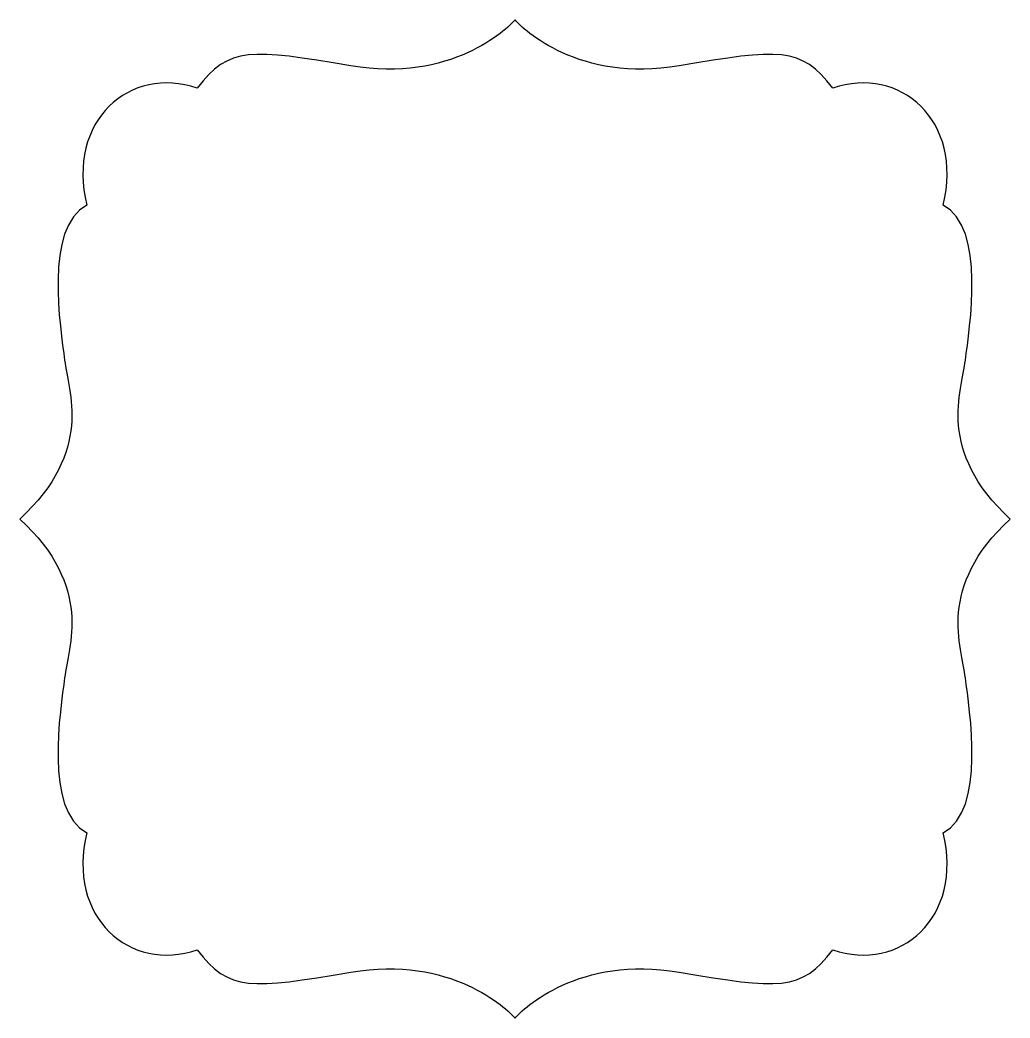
# Model space of a CAD drawing. Header units: centimetres. Extents: x -11.1 to 11.1, y -11.2 to 11.2.
import ezdxf

# ---------------------------------------------------------------- set-up
doc = ezdxf.new("R2010")
doc.units = ezdxf.units.CM
doc.header["$MEASUREMENT"] = 0
doc.layers.add('Camada 1', color=7, linetype='Continuous')

msp = doc.modelspace()

# ---------------------------------------------------------------- linework, layer by layer
at = {"layer": 'Camada 1'}
msp.add_open_spline([(0, -11.16536), (-0.17629, -10.95973), (-1.43965, -9.75508), (-3.67276, -10.13706), (-3.67276, -10.13706), (-5.9059, -10.51901), (-6.40535, -10.57778), (-7.11054, -9.6375), (-7.11054, -9.6375), (-8.60906, -10.1664), (-10.04876, -8.90296), (-9.57868, -7.02241), (-9.57868, -7.02241), (-10.5483, -6.52296), (-10.16635, -4.26048), (-10.07821, -3.55528), (-10.07821, -3.55528), (-9.99008, -2.85012), (-9.43176, -1.528), (-11.0772, -0.00003), (-11.0772, -0.00003), (-9.43176, 1.52789), (-9.99008, 2.85006), (-10.07821, 3.55526), (-10.07821, 3.55526), (-10.16637, 4.26045), (-10.5483, 6.52293), (-9.57868, 7.02244), (-9.57868, 7.02244), (-10.04877, 8.90291), (-8.60907, 10.16635), (-7.11054, 9.63745), (-7.11054, 9.63745), (-6.40535, 10.5777), (-5.90589, 10.51894), (-3.67276, 10.13698), (-3.67276, 10.13698), (-1.43965, 9.75505), (-0.17629, 10.95968), (0, 11.16536), (0, 11.16536), (0.17629, 10.95967), (1.43962, 9.75505), (3.67276, 10.13698), (3.67276, 10.13698), (5.9059, 10.51893), (6.40532, 10.5777), (7.11054, 9.63745), (7.11054, 9.63745), (8.60906, 10.16635), (10.04879, 8.90291), (9.57868, 7.02244), (9.57868, 7.02244), (10.5483, 6.52293), (10.16637, 4.26045), (10.07821, 3.55526), (10.07821, 3.55526), (9.99005, 2.85009), (9.43173, 1.52789), (11.0772, -0.00003), (11.0772, -0.00003), (9.43176, -1.528), (9.99005, -2.85012), (10.07821, -3.55529), (10.07821, -3.55529), (10.16637, -4.26048), (10.54832, -6.52296), (9.57868, -7.02242), (9.57868, -7.02242), (10.04879, -8.90297), (8.60906, -10.16641), (7.11054, -9.63751), (7.11054, -9.63751), (6.40535, -10.57779), (5.90592, -10.519), (3.67276, -10.13707), (3.67276, -10.13707), (1.43962, -9.75508), (0.17629, -10.95973), (0, -11.16536)], degree=3, knots=[0, 0, 0, 0, 0.04761905, 0.04761905, 0.04761905, 0.04761905, 0.0952381, 0.0952381, 0.0952381, 0.0952381, 0.14285714, 0.14285714, 0.14285714, 0.14285714, 0.19047619, 0.19047619, 0.19047619, 0.19047619, 0.23809524, 0.23809524, 0.23809524, 0.23809524, 0.28571429, 0.28571429, 0.28571429, 0.28571429, 0.33333333, 0.33333333, 0.33333333, 0.33333333, 0.38095238, 0.38095238, 0.38095238, 0.38095238, 0.42857143, 0.42857143, 0.42857143, 0.42857143, 0.47619048, 0.47619048, 0.47619048, 0.47619048, 0.52380952, 0.52380952, 0.52380952, 0.52380952, 0.57142857, 0.57142857, 0.57142857, 0.57142857, 0.61904762, 0.61904762, 0.61904762, 0.61904762, 0.66666667, 0.66666667, 0.66666667, 0.66666667, 0.71428571, 0.71428571, 0.71428571, 0.71428571, 0.76190476, 0.76190476, 0.76190476, 0.76190476, 0.80952381, 0.80952381, 0.80952381, 0.80952381, 0.85714286, 0.85714286, 0.85714286, 0.85714286, 0.9047619, 0.9047619, 0.9047619, 0.9047619, 1, 1, 1, 1], dxfattribs=at)

doc.saveas('drawing.dxf')
